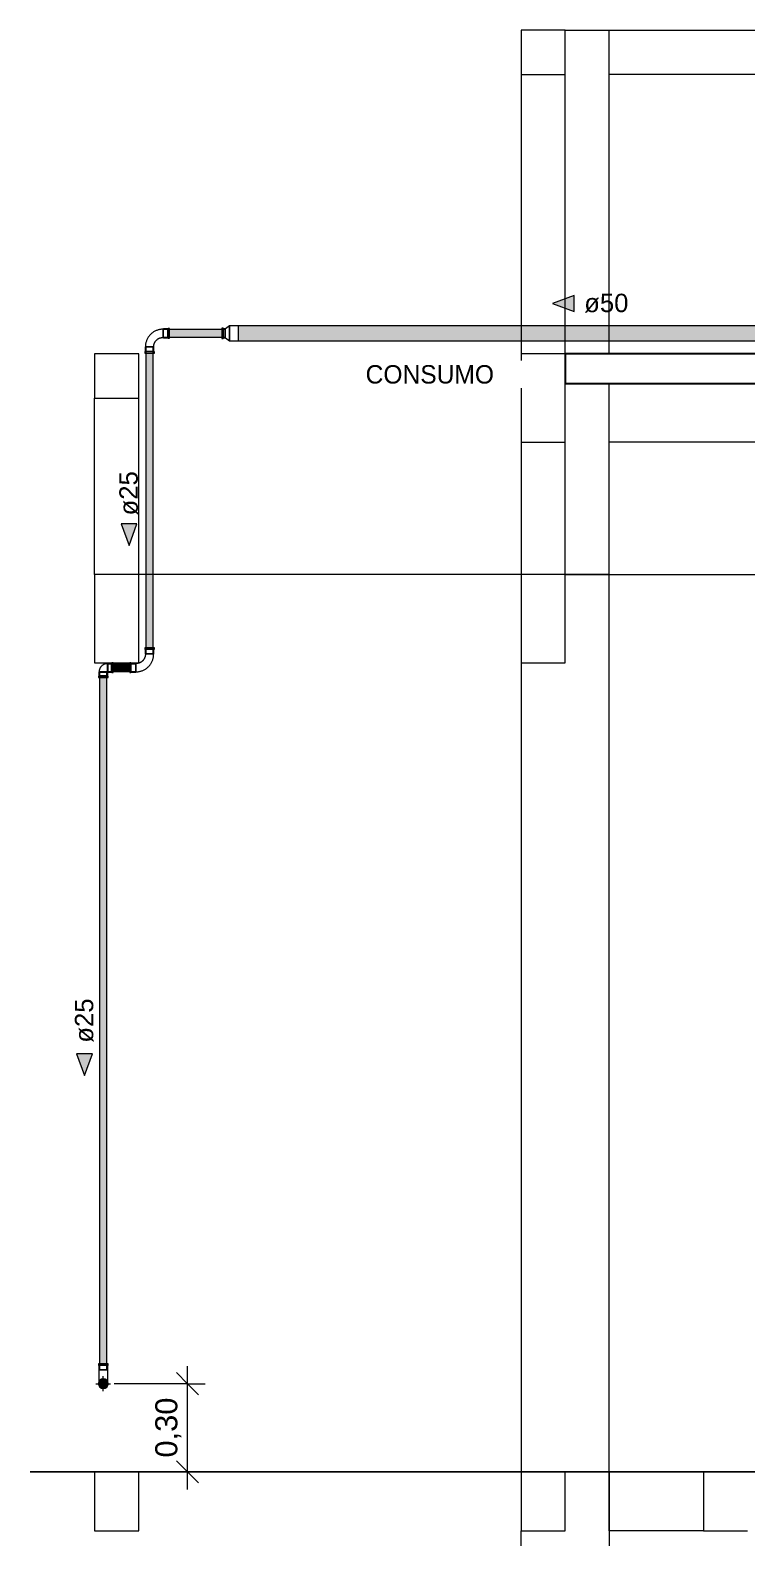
# Model space of a CAD drawing. Header units: metres. Extents: x 34 to 87, y -2.3 to 19.3.
# Drawn here: x 45.39 to 47.82, y -0.25 to 4.9 of the extents above; entities that cross this region are included whole.
import ezdxf

# ---------------------------------------------------------------- set-up
doc = ezdxf.new("R2010")
doc.units = ezdxf.units.M
doc.linetypes.add('IMPORT-DASHED2 _4_', pattern=[0.375, 0.25, -0.125])
doc.linetypes.add('IMPORT-HIDDEN2 _2_', pattern=[0.1875, 0.125, -0.0625])
for name, color, linetype, lineweight in [('A-ANNO-DIMS', 7, 'Continuous', 5), ('A-ANNO-DIMS-25', 7, 'Continuous', 5), ('A-COLS', 7, 'Continuous', 5), ('A-DETL', 7, 'Continuous', 5), ('AL_VEGETAÇÃO', 7, 'Continuous', 5), ('ARQ-COTA-50', 7, 'Continuous', 5), ('ARQ-ELEV6', 7, 'Continuous', 5), ('ARQ-PAR', 7, 'Continuous', 5), ('ARQ-PIS', 7, 'Continuous', 5), ('ARQ-POR', 7, 'Continuous', 5), ('ARQ-PROJ', 7, 'IMPORT-DASHED2 _4_', 5), ('G-ANNO-TEXT', 7, 'Continuous', 5), ('P-PIPE', 7, 'Continuous', 5), ('P-PIPE-CNTR', 7, 'Continuous', 5), ('P-PIPE-IDEN', 7, 'Continuous', 5), ('S-BEAM', 7, 'Continuous', 5)]:
    doc.layers.add(name, color=color, linetype=linetype, lineweight=lineweight)
doc.layers.add('A-FLOR', color=7, linetype='Continuous', lineweight=9, true_color=0x007f00)
doc.layers.add('ARQ_1100_BASE_TÉRREO_GARAGEM_dwg', color=7, linetype='Continuous', lineweight=5, true_color=0x767676)
doc.styles.add('Arial', font='arial.ttf', dxfattribs={"height": 0.0625})
doc.styles.add('Arial_1', font='arial.ttf', dxfattribs={"height": 0.075})
doc.styles.add('Century Gothic_1', font='GOTHIC.TTF', dxfattribs={"height": 0.0625})
doc.dimstyles.new('Diagonal_-_2_mm_Arial_-_PRETO', dxfattribs={"dimscale": 0.3048, "dimtxt": 0.076519, "dimasz": 0.246063, "dimexe": 0.19685, "dimexo": 0.123031, "dimgap": 0.04101, "dimtad": 1, "dimrnd": 0.01, "dimzin": 0, "dimdsep": 46, "dimtxsty": 'Arial_1', "dimblk1": 'OBLIQUE', "dimblk2": 'OBLIQUE', "dimsah": 1, "dimcen": 0.09, "dimdle": 0.19685, "dimazin": 0, "dimtfac": 1, "dimtdec": 4, "dimtix": 1, "dimtmove": 0, "dimatfit": 3, "dimfxl": 1, "dimtvp": 1, "dimtolj": 1, "dimtzin": 0, "dimarcsym": 2})

# ---------------------------------------------------------------- blocks, each defined once
blk = doc.blocks.new('IFC_ifc-2-AA')
at = {"layer": 'A-COLS', "color": 253, "lineweight": 18, "true_color": 0xaaaaaa}
for p, q in [((-3.32, 4.9), (-3.17, 4.9)), ((-3.17, 3.8), (-3.17, 4.9)), ((-3.47, 4.75), (-3.47, 3.8)), ((-3.17, 3.05), (-3.17, 3.7)), ((-3.47, 3.5), (-3.47, 3.05)), ((-3.32, 3.05), (-3.17, 3.05)), ((-3.17, 3.05), (-3.32, 3.05)), ((-3.17, 0), (-3.17, 3.05)), ((-3.47, 2.75), (-3.47, 0)), ((-3.32, 0), (-3.17, 0)), ((-3.17, 0), (-3.32, 0)), ((-3.17, 0), (-3.17, -0.2507)), ((-3.47, -0.2507), (-3.47, -0.2))]:
    blk.add_line(p, q, dxfattribs=at)
at = {"layer": 'A-FLOR', "color": 9, "lineweight": 25, "true_color": 0xaad4aa}
for p, q in [((-0.15, 3.8), (-3.32, 3.8)), ((-3.32, 3.8), (-3.32, 3.7)), ((-3.32, 3.7), (-0.15, 3.7))]:
    blk.add_line(p, q, dxfattribs=at)
at = {"layer": 'S-BEAM', "color": 253, "lineweight": 18, "true_color": 0xaaaaaa}
for p, q in [((-3.32, 4.9), (-3.47, 4.9)), ((-3.47, 4.9), (-3.47, 4.75)), ((-3.32, 4.75), (-3.32, 4.9)), ((-3.17, 4.75), (-3.17, 4.9)), ((-3.17, 4.9), (-0.3, 4.9)), ((-3.47, 4.75), (-3.32, 4.75)), ((-0.3, 4.75), (-3.17, 4.75)), ((-4.77, 3.8), (-4.92, 3.8)), ((-4.92, 3.8), (-4.92, 3.65)), ((-4.77, 3.65), (-4.77, 3.8)), ((-3.32, 3.8), (-3.47, 3.8)), ((-3.47, 3.8), (-3.47, 3.5)), ((-3.32, 3.5), (-3.32, 3.8)), ((-3.17, 3.5), (-3.17, 3.7)), ((-4.92, 3.65), (-4.77, 3.65)), ((-3.47, 3.5), (-3.32, 3.5)), ((-0.3, 3.5), (-3.17, 3.5)), ((-4.77, 3.05), (-4.92, 3.05)), ((-4.92, 3.05), (-4.92, 2.75)), ((-4.77, 2.75), (-4.77, 3.05)), ((-3.32, 3.05), (-3.47, 3.05)), ((-3.47, 3.05), (-3.47, 2.75)), ((-3.32, 2.75), (-3.32, 3.05)), ((-4.92, 2.75), (-4.77, 2.75)), ((-3.47, 2.75), (-3.32, 2.75)), ((-4.77, 0), (-4.92, 0)), ((-4.92, 0), (-4.92, -0.2)), ((-4.77, -0.2), (-4.77, 0)), ((-3.32, 0), (-3.47, 0)), ((-3.47, 0), (-3.47, -0.2)), ((-3.32, -0.2), (-3.32, 0)), ((-3.17, -0.2), (-3.17, 0)), ((-3.17, 0), (-2.85, 0)), ((-2.7, 0), (-2.85, 0)), ((-2.85, 0), (-2.85, -0.2)), ((-4.92, -0.2), (-4.77, -0.2)), ((-3.47, -0.2), (-3.32, -0.2)), ((-2.85, -0.2), (-3.17, -0.2)), ((-2.85, -0.2), (-2.7, -0.2))]:
    blk.add_line(p, q, dxfattribs=at)
blk = doc.blocks.new('ARQ_1100_BASE_TÉRREO_GARAGEM_dwg_arv7p-3723933-AA')
at = {"layer": 'AL_VEGETAÇÃO'}
for p in [(-5.1192, 0), (-5.0388, 0), (-4.7898, 0)]:
    blk.add_line(p, (-5.1387, 0), dxfattribs=at)
at = {"layer": 'AL_VEGETAÇÃO', "flags": 128}
for points in [[(-5.1387, 0), (-4.9926, 0), (-5.1001, 0), (-5.075, 0), (-4.8354, 0), (-4.7778, 0), (-4.8191, 0), (-4.761, 0), (-4.6126, 0), (-4.505, 0), (-4.4845, 0), (-4.6455, 0), (-4.7901, 0), (-5.1387, 0)], [(-5.1387, 0), (-5.1083, 0), (-4.9429, 0)], [(-5.1387, 0), (-4.9874, 0), (-5.0164, 0), (-4.8136, 0), (-4.7474, 0), (-4.8288, 0), (-5.0996, 0), (-5.0445, 0), (-4.7845, 0), (-4.8834, 0), (-5.1213, 0), (-5.1387, 0)], [(-5.1387, 0), (-5.101, 0), (-4.9069, 0), (-4.936, 0), (-4.7332, 0), (-4.6669, 0), (-4.7484, 0), (-5.0191, 0), (-4.9641, 0), (-4.7041, 0), (-4.803, 0), (-5.0408, 0), (-5.1387, 0)], [(-4.8697, 0), (-5.0452, 0), (-5.1387, 0)], [(-3.7359, 0), (-4.3908, 0), (-4.582, 0), (-4.1511, 0), (-4.2792, 0)], [(-3.8718, 0), (-3.9462, 0), (-4.1402, 0), (-4.1112, 0), (-4.314, 0), (-4.3802, 0), (-4.2988, 0), (-4.028, 0), (-4.0831, 0), (-4.3431, 0), (-4.2442, 0), (-4.0063, 0), (-3.8056, 0), (-3.7043, 0), (-3.6934, 0), (-3.3892, 0), (-3.2304, 0), (-3.4725, 0), (-3.4503, 0), (-3.1771, 0)], [(-3.9633, 0), (-4.2111, 0), (-4.3765, 0)], [(-3.9719, 0), (-3.9756, 0), (-4.3428, 0)], [(-3.7928, 0), (-4.0406, 0), (-4.206, 0)], [(-4.0084, 0), (-3.79, 0), (-3.4992, 0)], [(-3.6288, 0), (-3.9633, 0), (-3.8726, 0)], [(-3.1771, 0), (-3.0273, 0), (-2.8202, 0), (-3.0624, 0), (-3.2167, 0), (-3.344, 0), (-3.0753, 0), (-3.0179, 0), (-3.1697, 0), (-3.4277, 0), (-3.5667, 0), (-3.8718, 0)], [(-3.4583, 0), (-3.7928, 0), (-3.7021, 0)], [(-3.79, 0), (-3.6089, 0), (-3.3356, 0)], [(-3.1796, 0), (-3.4274, 0), (-3.5928, 0)], [(-3.0239, 0), (-3.0983, 0), (-3.2923, 0), (-3.2633, 0), (-3.4661, 0), (-3.5323, 0), (-3.4509, 0), (-3.1801, 0), (-3.2352, 0), (-3.4952, 0), (-3.3963, 0), (-3.1584, 0), (-2.9577, 0), (-2.8564, 0), (-2.8455, 0), (-2.5413, 0), (-2.3825, 0), (-2.6246, 0), (-2.6024, 0), (-2.3292, 0)], [(-3.3163, 0), (-3.3831, 0), (-3.2752, 0)], [(-3.2003, 0), (-3.3163, 0), (-2.9349, 0)], [(-2.8451, 0), (-3.1796, 0), (-3.0889, 0)], [(-3.1605, 0), (-2.942, 0), (-2.6513, 0)], [(-2.3292, 0), (-2.1794, 0), (-1.9723, 0), (-2.2144, 0), (-2.3688, 0), (-2.4961, 0), (-2.2274, 0), (-2.1699, 0), (-2.3218, 0), (-2.5798, 0), (-2.7188, 0), (-3.0239, 0)], [(-2.0151, 0), (-2.3151, 0), (-2.3757, 0), (-2.2675, 0), (-2.1603, 0), (-2.0354, 0), (-2.0679, 0), (-2.3676, 0), (-2.4806, 0), (-2.6661, 0), (-2.5457, 0), (-2.5959, 0), (-2.7683, 0), (-2.8653, 0), (-2.8597, 0), (-2.7771, 0), (-2.6774, 0), (-2.7885, 0), (-2.9207, 0), (-3.0079, 0), (-2.9336, 0), (-2.7821, 0), (-2.6145, 0), (-2.5168, 0), (-2.661, 0), (-2.4506, 0), (-2.2459, 0), (-2.3136, 0), (-2.2702, 0), (-2.1393, 0), (-1.9015, 0)], [(-2.942, 0), (-2.761, 0), (-2.4877, 0)], [(-2.5169, 0), (-2.5836, 0), (-2.4758, 0)], [(-2.4008, 0), (-2.5169, 0), (-2.1355, 0)]]:
    blk.add_lwpolyline(points, dxfattribs=at)
for points in [[(-4.5954, 0), (-4.6476, 0), (-4.7572, 0), (-4.7898, 0), (-4.8511, 0), (-4.8984, 0), (-4.87, 0), (-4.7944, 0), (-4.6588, 0), (-4.588, 0), (-4.582, 0)], [(-4.1416, 0), (-3.9676, 0), (-3.8846, 0), (-4.0459, 0), (-3.9303, 0), (-3.7897, 0), (-3.7196, 0), (-3.8228, 0), (-3.67, 0), (-3.5543, 0), (-3.4428, 0), (-3.4759, 0), (-3.7444, 0), (-3.8021, 0), (-3.6822, 0), (-3.7486, 0), (-4.021, 0), (-4.079, 0), (-4.1617, 0), (-4.3268, 0), (-4.2194, 0), (-4.2444, 0), (-4.484, 0), (-4.5416, 0), (-4.5003, 0), (-4.5584, 0), (-4.7068, 0), (-4.8144, 0), (-4.8349, 0), (-4.6739, 0), (-4.5293, 0)], [(-3.9711, 0), (-3.7971, 0), (-3.7141, 0), (-3.8754, 0), (-3.7598, 0), (-3.6192, 0), (-3.5491, 0), (-3.6523, 0), (-3.4996, 0), (-3.3838, 0), (-3.2723, 0), (-3.3054, 0), (-3.5739, 0), (-3.6317, 0), (-3.5117, 0), (-3.5781, 0), (-3.8505, 0), (-3.9085, 0), (-3.9912, 0), (-4.1563, 0), (-4.0489, 0), (-4.0739, 0), (-4.3135, 0), (-4.3711, 0), (-4.3298, 0), (-4.3879, 0), (-4.5363, 0), (-4.6439, 0), (-4.6645, 0), (-4.5034, 0), (-4.3588, 0)], [(-3.3579, 0), (-3.1839, 0), (-3.1009, 0), (-3.2622, 0), (-3.1466, 0), (-3.006, 0), (-2.9359, 0), (-3.0391, 0), (-2.8863, 0), (-2.7706, 0), (-2.6591, 0), (-2.6922, 0), (-2.9607, 0), (-3.0184, 0), (-2.8985, 0), (-2.9649, 0), (-3.2373, 0), (-3.2953, 0), (-3.378, 0), (-3.5431, 0), (-3.4356, 0), (-3.4607, 0), (-3.7003, 0), (-3.7579, 0), (-3.7166, 0), (-3.7747, 0), (-3.9231, 0), (-4.0307, 0), (-4.0512, 0), (-3.8902, 0), (-3.7456, 0)], [(-3.5765, 0), (-3.4768, 0), (-3.5879, 0), (-3.7201, 0), (-3.8073, 0), (-3.733, 0), (-3.5815, 0), (-3.4139, 0), (-3.3162, 0), (-3.4604, 0), (-3.25, 0), (-3.0453, 0), (-3.1131, 0), (-3.0696, 0), (-2.9388, 0), (-2.7009, 0), (-2.8145, 0), (-3.1146, 0), (-3.1751, 0), (-3.0669, 0), (-2.9597, 0), (-2.8348, 0), (-2.8673, 0), (-3.1671, 0), (-3.28, 0), (-3.4655, 0), (-3.3451, 0), (-3.3953, 0), (-3.5677, 0), (-3.6647, 0), (-3.6591, 0)]]:
    blk.add_lwpolyline(points, close=True, dxfattribs=at)
blk = doc.blocks.new('ARQ_1100_BASE_TÉRREO_GARAGEM_dwg_arv7p-V8-AA')
at = {"layer": 'AL_VEGETAÇÃO', "flags": 128}
for points in [[(-4.898, 0), (-4.9636, 0), (-4.8905, 0), (-4.8034, 0), (-4.746, 0), (-4.7949, 0), (-4.8947, 0), (-5.0051, 0), (-5.0694, 0), (-4.9744, 0), (-5.113, 0), (-5.1387, 0)], [(-5.1387, 0), (-5.0932, 0), (-4.9711, 0), (-5.0503, 0), (-5.0173, 0), (-4.9037, 0), (-4.8399, 0), (-4.8436, 0), (-4.898, 0)], [(-5.1387, 0), (-5.0693, 0), (-5.1387, 0)], [(-5.0693, 0), (-5.0254, 0), (-5.0964, 0)], [(-4.8263, 0), (-4.9249, 0), (-5.0613, 0), (-4.9019, 0), (-4.8002, 0), (-4.7164, 0), (-4.8934, 0), (-4.9312, 0), (-4.8312, 0), (-4.6613, 0), (-4.5697, 0), (-4.3688, 0)], [(-4.3688, 0), (-4.3198, 0), (-4.192, 0), (-4.2112, 0), (-4.0776, 0), (-4.034, 0), (-4.0876, 0), (-4.2659, 0), (-4.2297, 0), (-4.0584, 0), (-4.1236, 0), (-4.2802, 0), (-4.4124, 0), (-4.4791, 0), (-4.4863, 0), (-4.6866, 0), (-4.7912, 0), (-4.6318, 0), (-4.6464, 0), (-4.8263, 0)], [(-4.8016, 0), (-4.5814, 0), (-4.6411, 0)], [(-4.4227, 0), (-4.5419, 0), (-4.7219, 0)], [(-4.4745, 0), (-4.3981, 0), (-4.6493, 0)], [(-4.2789, 0), (-4.4227, 0), (-4.6142, 0)], [(-4.603, 0), (-4.3827, 0), (-4.4424, 0)], [(-4.5814, 0), (-4.4182, 0), (-4.3092, 0)], [(-4.3981, 0), (-4.3541, 0), (-4.4252, 0)], [(-4.3827, 0), (-4.2195, 0), (-4.1106, 0)], [(-3.6874, 0), (-3.9733, 0), (-4.3727, 0)], [(-4.0962, 0), (-4.1949, 0), (-4.3313, 0), (-4.1718, 0), (-4.0702, 0), (-3.9863, 0), (-4.1633, 0), (-4.2011, 0), (-4.1011, 0), (-3.9312, 0), (-3.8397, 0), (-3.6387, 0)], [(-4.0433, 0), (-4.1419, 0), (-4.2783, 0), (-4.1188, 0), (-4.0172, 0), (-3.9333, 0), (-4.1103, 0), (-4.1481, 0), (-4.0481, 0), (-3.8782, 0), (-3.7867, 0)], [(-3.6387, 0), (-3.5897, 0), (-3.462, 0), (-3.4811, 0), (-3.3475, 0), (-3.3039, 0), (-3.3575, 0), (-3.5359, 0), (-3.4996, 0), (-3.3284, 0), (-3.3935, 0), (-3.5502, 0), (-3.6823, 0), (-3.749, 0), (-3.7562, 0), (-3.9566, 0), (-4.0611, 0), (-3.9017, 0), (-3.9163, 0), (-4.0962, 0)], [(-3.5857, 0), (-3.5368, 0), (-3.409, 0), (-3.4281, 0), (-3.2946, 0), (-3.2509, 0), (-3.3046, 0), (-3.4829, 0), (-3.4466, 0), (-3.2754, 0), (-3.3405, 0), (-3.4972, 0), (-3.6294, 0), (-3.696, 0), (-3.7032, 0), (-3.9036, 0), (-4.0081, 0), (-3.8487, 0), (-3.8633, 0), (-4.0433, 0)], [(-3.3845, 0), (-3.5001, 0), (-3.9207, 0), (-4.0363, 0), (-3.7419, 0)], [(-3.6926, 0), (-3.8119, 0), (-3.9919, 0)], [(-3.6397, 0), (-3.7589, 0), (-3.9389, 0)], [(-3.9251, 0), (-3.7048, 0), (-3.7645, 0)], [(-3.5488, 0), (-3.6926, 0), (-3.8841, 0)], [(-3.4958, 0), (-3.6397, 0), (-3.8311, 0)], [(-3.3319, 0), (-3.7102, 0), (-3.6999, 0)], [(-3.7048, 0), (-3.5416, 0), (-3.4327, 0)], [(-2.6378, 0), (-3.0691, 0), (-3.195, 0), (-2.9112, 0), (-2.9956, 0)], [(-2.7273, 0), (-2.7763, 0), (-2.9041, 0), (-2.8849, 0), (-3.0185, 0), (-3.0621, 0), (-3.0085, 0), (-2.8302, 0), (-2.8664, 0), (-3.0377, 0), (-2.9725, 0), (-2.8159, 0), (-2.6837, 0), (-2.617, 0), (-2.6098, 0), (-2.4095, 0), (-2.3049, 0), (-2.4643, 0), (-2.4497, 0), (-2.2698, 0)], [(-2.7876, 0), (-2.9507, 0), (-3.0597, 0)], [(-2.7932, 0), (-2.7956, 0), (-3.0374, 0)], [(-2.6753, 0), (-2.8384, 0), (-2.9474, 0)], [(-2.8172, 0), (-2.6734, 0), (-2.4819, 0)], [(-2.5673, 0), (-2.7876, 0), (-2.7278, 0)], [(-2.2698, 0), (-2.1712, 0), (-2.0348, 0), (-2.1942, 0), (-2.2959, 0), (-2.3797, 0), (-2.2027, 0), (-2.1649, 0), (-2.2649, 0), (-2.4348, 0), (-2.5264, 0), (-2.7273, 0)], [(-2.455, 0), (-2.6753, 0), (-2.6156, 0)], [(-2.6734, 0), (-2.5542, 0), (-2.3742, 0)], [(-2.2714, 0), (-2.4346, 0), (-2.5436, 0)], [(-2.1689, 0), (-2.2179, 0), (-2.3457, 0), (-2.3265, 0), (-2.4601, 0), (-2.5037, 0), (-2.4501, 0), (-2.2718, 0), (-2.308, 0), (-2.4793, 0), (-2.4141, 0), (-2.2575, 0), (-2.1253, 0), (-2.0586, 0), (-2.0514, 0), (-1.8511, 0), (-1.7465, 0), (-1.9059, 0), (-1.8913, 0), (-1.7114, 0)], [(-2.3615, 0), (-2.4054, 0), (-2.3344, 0)], [(-2.285, 0), (-2.3615, 0), (-2.1103, 0)], [(-2.0512, 0), (-2.2714, 0), (-2.2117, 0)], [(-2.2588, 0), (-2.115, 0), (-1.9235, 0)], [(-1.7114, 0), (-1.6128, 0), (-1.4764, 0), (-1.6358, 0), (-1.7375, 0), (-1.8213, 0), (-1.6443, 0), (-1.6065, 0), (-1.7065, 0), (-1.8764, 0), (-1.968, 0), (-2.1689, 0)], [(-1.5046, 0), (-1.7022, 0), (-1.742, 0), (-1.6708, 0), (-1.6002, 0), (-1.5179, 0), (-1.5393, 0), (-1.7367, 0), (-1.8111, 0), (-1.9332, 0), (-1.854, 0), (-1.887, 0), (-2.0006, 0), (-2.0645, 0), (-2.0607, 0), (-2.0064, 0), (-1.9407, 0), (-2.0139, 0), (-2.1009, 0), (-2.1584, 0), (-2.1094, 0), (-2.0096, 0), (-1.8993, 0), (-1.8349, 0), (-1.9299, 0), (-1.7914, 0), (-1.6565, 0), (-1.7012, 0), (-1.6725, 0), (-1.5864, 0), (-1.4297, 0)], [(-2.115, 0), (-1.9958, 0), (-1.8158, 0)], [(-1.835, 0), (-1.879, 0), (-1.8079, 0)], [(-1.7586, 0), (-1.835, 0), (-1.5838, 0)]]:
    blk.add_lwpolyline(points, dxfattribs=at)
for points in [[(-4.4639, 0), (-4.5786, 0), (-4.6332, 0), (-4.527, 0), (-4.6031, 0), (-4.6957, 0), (-4.7418, 0), (-4.6739, 0), (-4.7745, 0), (-4.8507, 0), (-4.9242, 0), (-4.9024, 0), (-4.7255, 0), (-4.6875, 0), (-4.7665, 0), (-4.7227, 0), (-4.5434, 0), (-4.5052, 0), (-4.4507, 0), (-4.342, 0), (-4.4127, 0), (-4.3962, 0), (-4.2385, 0), (-4.2005, 0), (-4.2277, 0), (-4.1895, 0), (-4.0917, 0), (-4.0209, 0), (-4.0073, 0), (-4.1134, 0), (-4.2086, 0)], [(-4.2267, 0), (-4.2924, 0), (-4.2192, 0), (-4.1322, 0), (-4.0747, 0), (-4.1237, 0), (-4.2235, 0), (-4.3338, 0), (-4.3982, 0), (-4.3032, 0), (-4.4417, 0), (-4.5766, 0), (-4.5319, 0), (-4.5606, 0), (-4.6467, 0), (-4.8034, 0), (-4.7285, 0), (-4.531, 0), (-4.4911, 0), (-4.5623, 0), (-4.6329, 0), (-4.7152, 0), (-4.6938, 0), (-4.4964, 0), (-4.422, 0), (-4.2999, 0), (-4.3791, 0), (-4.3461, 0), (-4.2325, 0), (-4.1686, 0), (-4.1724, 0)], [(-4.2653, 0), (-4.3799, 0), (-4.4345, 0), (-4.3283, 0), (-4.4044, 0), (-4.497, 0), (-4.5432, 0), (-4.4752, 0), (-4.5758, 0), (-4.6521, 0), (-4.7255, 0), (-4.7037, 0), (-4.5269, 0), (-4.4888, 0), (-4.5678, 0), (-4.5241, 0), (-4.3447, 0), (-4.3065, 0), (-4.2521, 0), (-4.1433, 0), (-4.2141, 0), (-4.1976, 0), (-4.0398, 0), (-4.0018, 0), (-4.0291, 0), (-3.9908, 0), (-3.8931, 0), (-3.8222, 0), (-3.8087, 0), (-3.9147, 0), (-4.0099, 0)], [(-3.5874, 0), (-3.702, 0), (-3.7566, 0), (-3.6504, 0), (-3.7265, 0), (-3.8191, 0), (-3.8653, 0), (-3.7973, 0), (-3.8979, 0), (-3.9742, 0), (-4.0476, 0), (-4.0258, 0), (-3.849, 0), (-3.8109, 0), (-3.8899, 0), (-3.8462, 0), (-3.6668, 0), (-3.6286, 0), (-3.5742, 0), (-3.4654, 0), (-3.5362, 0), (-3.5197, 0), (-3.3619, 0), (-3.3239, 0), (-3.3512, 0), (-3.3129, 0), (-3.2152, 0), (-3.1443, 0), (-3.1308, 0), (-3.2368, 0), (-3.332, 0)], [(-3.2038, 0), (-3.2382, 0), (-3.3104, 0), (-3.3319, 0), (-3.3722, 0), (-3.4034, 0), (-3.3846, 0), (-3.3349, 0), (-3.2456, 0), (-3.199, 0), (-3.195, 0)], [(-2.905, 0), (-2.7904, 0), (-2.7357, 0), (-2.8419, 0), (-2.7658, 0), (-2.6732, 0), (-2.6271, 0), (-2.695, 0), (-2.5944, 0), (-2.5182, 0), (-2.4448, 0), (-2.4666, 0), (-2.6434, 0), (-2.6814, 0), (-2.6024, 0), (-2.6462, 0), (-2.8256, 0), (-2.8638, 0), (-2.9182, 0), (-3.0269, 0), (-2.9562, 0), (-2.9727, 0), (-3.1305, 0), (-3.1684, 0), (-3.1412, 0), (-3.1794, 0), (-3.2772, 0), (-3.348, 0), (-3.3616, 0), (-3.2555, 0), (-3.1603, 0)], [(-2.7927, 0), (-2.6781, 0), (-2.6235, 0), (-2.7297, 0), (-2.6535, 0), (-2.5609, 0), (-2.5148, 0), (-2.5827, 0), (-2.4822, 0), (-2.4059, 0), (-2.3325, 0), (-2.3543, 0), (-2.5311, 0), (-2.5692, 0), (-2.4902, 0), (-2.5339, 0), (-2.7133, 0), (-2.7515, 0), (-2.8059, 0), (-2.9146, 0), (-2.8439, 0), (-2.8604, 0), (-3.0182, 0), (-3.0561, 0), (-3.0289, 0), (-3.0672, 0), (-3.1649, 0), (-3.2358, 0), (-3.2493, 0), (-3.1433, 0), (-3.048, 0)], [(-2.3889, 0), (-2.2742, 0), (-2.2196, 0), (-2.3258, 0), (-2.2497, 0), (-2.1571, 0), (-2.111, 0), (-2.1789, 0), (-2.0783, 0), (-2.0021, 0), (-1.9286, 0), (-1.9504, 0), (-2.1273, 0), (-2.1653, 0), (-2.0863, 0), (-2.1301, 0), (-2.3094, 0), (-2.3476, 0), (-2.4021, 0), (-2.5108, 0), (-2.4401, 0), (-2.4566, 0), (-2.6143, 0), (-2.6523, 0), (-2.6251, 0), (-2.6633, 0), (-2.7611, 0), (-2.8319, 0), (-2.8455, 0), (-2.7394, 0), (-2.6442, 0)], [(-2.5328, 0), (-2.4672, 0), (-2.5403, 0), (-2.6274, 0), (-2.6848, 0), (-2.6359, 0), (-2.5361, 0), (-2.4257, 0), (-2.3614, 0), (-2.4564, 0), (-2.3178, 0), (-2.183, 0), (-2.2276, 0), (-2.199, 0), (-2.1128, 0), (-1.9562, 0), (-2.031, 0), (-2.2286, 0), (-2.2685, 0), (-2.1973, 0), (-2.1266, 0), (-2.0444, 0), (-2.0658, 0), (-2.2632, 0), (-2.3376, 0), (-2.4597, 0), (-2.3805, 0), (-2.4135, 0), (-2.5271, 0), (-2.5909, 0), (-2.5872, 0)]]:
    blk.add_lwpolyline(points, close=True, dxfattribs=at)
blk = doc.blocks.new('ARQ_1100_BASE_TÉRREO_GARAGEM_dwg-3696053-AA')
at = {"layer": 'ARQ-COTA-50'}
blk.add_line((-5.1387, 0), (0, 0), dxfattribs=at)
at = {"layer": 'ARQ-ELEV6'}
for p, q in [((-2.85, 0), (-2.7, 0)), ((-2.7, 0), (-2.85, 0))]:
    blk.add_line(p, q, dxfattribs=at)
at = {"layer": 'ARQ-PAR'}
for p, q in [((-4.77, 0), (-4.92, 0)), ((-4.92, 0), (-4.67, 0)), ((-4.67, 0), (-4.92, 0)), ((-3.47, 0), (-1.6211, 0)), ((-2.85, 0), (-3.47, 0)), ((-3.47, 0), (-3.32, 0)), ((-0.2, 0), (-3.47, 0)), ((-3.32, 0), (-0.2, 0)), ((-0.2, 0), (-3.32, 0)), ((-3.22, 0), (-2.57, 0)), ((-2.7, 0), (-2.85, 0))]:
    blk.add_line(p, q, dxfattribs=at)
at = {"layer": 'ARQ-PAR', "flags": 128}
for points in [[(-5.1387, 0), (-2.6126, 0), (-0.2, 0)], [(-5.1387, 0), (-2.5317, 0), (0, 0)], [(-3.47, 0), (-3.32, 0), (-3.47, 0)], [(-2.7, 0), (-2.85, 0), (-2.71, 0)]]:
    blk.add_lwpolyline(points, dxfattribs=at)
at = {"layer": 'ARQ-PIS'}
blk.add_line((-5.1387, 0), (-4.92, 0), dxfattribs=at)
blk.add_line((-5.1387, 0), (-4.92, 0), dxfattribs=at)
at = {"layer": 'ARQ-POR'}
for p, q in [((-3.47, 0), (-3.3558, 0)), ((-3.32, 0), (-3.47, 0)), ((-3.47, 0), (-3.3559, 0)), ((-3.32, 0), (-3.47, 0)), ((-3.3559, 0), (-3.32, 0)), ((-2.5201, 0), (-3.32, 0)), ((-3.32, 0), (-2.5201, 0)), ((-2.85, 0), (-2.7358, 0)), ((-2.7, 0), (-2.85, 0)), ((-2.85, 0), (-2.7359, 0)), ((-2.7, 0), (-2.85, 0)), ((-2.7359, 0), (-2.7, 0))]:
    blk.add_line(p, q, dxfattribs=at)
at = {"layer": 'ARQ-POR', "linetype": 'IMPORT-HIDDEN2 _2_'}
blk.add_line((-2.5201, 0), (-3.32, 0), dxfattribs=at)
at = {"layer": 'ARQ-POR', "flags": 128}
for points in [[(-3.3558, 0), (-3.3201, 0), (-3.32, 0)], [(-2.7358, 0), (-2.7001, 0), (-2.7, 0)]]:
    blk.add_lwpolyline(points, dxfattribs=at)
at = {"layer": 'ARQ-PROJ'}
blk.add_line((-4.67, 0), (-3.47, 0), dxfattribs=at)
for name in ['ARQ_1100_BASE_TÉRREO_GARAGEM_dwg_arv7p-3723933-AA', 'ARQ_1100_BASE_TÉRREO_GARAGEM_dwg_arv7p-V8-AA']:
    blk.add_blockref(name, (0, 0))
blk = doc.blocks.new('AF_Soldavel_Bucha de Reducao Longa - Standard-3698040-AA')
at = {"layer": 'P-PIPE'}
for p, q in [((-4.482955, 3.8871), (-4.486955, 3.8871)), ((-4.486955, 3.8871), (-4.486955, 3.87)), ((-4.486955, 3.87), (-4.486955, 3.8529)), ((-4.482955, 3.87), (-4.482955, 3.8871)), ((-4.480955, 3.8851), (-4.482955, 3.8871)), ((-4.482955, 3.8871), (-4.482955, 3.87)), ((-4.482955, 3.8529), (-4.482955, 3.87)), ((-4.482955, 3.87), (-4.482955, 3.8529)), ((-4.474555, 3.8851), (-4.480955, 3.8851)), ((-4.480955, 3.87), (-4.480955, 3.8851)), ((-4.480955, 3.8549), (-4.480955, 3.87)), ((-4.461655, 3.8952), (-4.474555, 3.8851)), ((-4.474555, 3.87), (-4.474555, 3.8851)), ((-4.474555, 3.8549), (-4.474555, 3.87)), ((-4.431155, 3.8952), (-4.461655, 3.8952)), ((-4.461655, 3.8952), (-4.461655, 3.87)), ((-4.461655, 3.87), (-4.461655, 3.8952)), ((-4.461655, 3.87), (-4.461655, 3.8448)), ((-4.461655, 3.8448), (-4.461655, 3.87)), ((-4.431155, 3.87), (-4.431155, 3.8952)), ((-4.431155, 3.8448), (-4.431155, 3.87)), ((-4.486955, 3.8529), (-4.482955, 3.8529)), ((-4.482955, 3.8529), (-4.480955, 3.8549)), ((-4.480955, 3.8549), (-4.474555, 3.8549)), ((-4.474555, 3.8549), (-4.461655, 3.8448)), ((-4.461655, 3.8448), (-4.431155, 3.8448))]:
    blk.add_line(p, q, dxfattribs=at)
blk = doc.blocks.new('AF_Soldavel_Curva 45_90 - Standard-V17-AA')
at = {"layer": 'P-PIPE'}
for p, q in [((-4.6863, 3.8851), (-4.6874, 3.884)), ((-4.6874, 3.856), (-4.6874, 3.884)), ((-4.6713, 3.8851), (-4.6863, 3.8851)), ((-4.6863, 3.8549), (-4.6863, 3.8851)), ((-4.6699, 3.8865), (-4.6713, 3.8851)), ((-4.6713, 3.8549), (-4.6713, 3.8851)), ((-4.6659, 3.8865), (-4.6699, 3.8865)), ((-4.6699, 3.8535), (-4.6699, 3.8865)), ((-4.6659, 3.8535), (-4.6659, 3.8865)), ((-4.7473, 3.8241), (-4.7483, 3.823)), ((-4.7483, 3.823), (-4.7483, 3.808)), ((-4.7181, 3.823), (-4.7483, 3.823)), ((-4.7192, 3.8241), (-4.7473, 3.8241)), ((-4.7181, 3.823), (-4.7192, 3.8241)), ((-4.7181, 3.808), (-4.7181, 3.823)), ((-4.6874, 3.856), (-4.6863, 3.8549)), ((-4.6863, 3.8549), (-4.6713, 3.8549)), ((-4.6713, 3.8549), (-4.6699, 3.8535)), ((-4.6699, 3.8535), (-4.6659, 3.8535)), ((-4.7483, 3.808), (-4.7497, 3.8066)), ((-4.7497, 3.8066), (-4.7497, 3.8026)), ((-4.7167, 3.8066), (-4.7497, 3.8066)), ((-4.7497, 3.8026), (-4.7167, 3.8026)), ((-4.7181, 3.808), (-4.7483, 3.808)), ((-4.7167, 3.8066), (-4.7181, 3.808)), ((-4.7167, 3.8026), (-4.7167, 3.8066))]:
    blk.add_line(p, q, dxfattribs=at)
at = {"layer": 'P-PIPE', "flags": 128}
for points in [[(-4.6874, 3.884), (-4.6898, 3.884), (-4.6921, 3.8838), (-4.6945, 3.8836), (-4.6969, 3.8833), (-4.6993, 3.8828), (-4.7016, 3.8823), (-4.7039, 3.8817), (-4.7062, 3.881), (-4.7085, 3.8802), (-4.7107, 3.8793), (-4.7129, 3.8783), (-4.715, 3.8773), (-4.7171, 3.8761), (-4.7192, 3.8749), (-4.7212, 3.8736), (-4.7231, 3.8722), (-4.725, 3.8707), (-4.7269, 3.8692), (-4.7286, 3.8675), (-4.7303, 3.8659), (-4.732, 3.8641), (-4.7335, 3.8623), (-4.735, 3.8604), (-4.7364, 3.8585), (-4.7378, 3.8565), (-4.739, 3.8544), (-4.7402, 3.8524), (-4.7413, 3.8502), (-4.7423, 3.848), (-4.7432, 3.8458), (-4.744, 3.8436), (-4.7448, 3.8413), (-4.7454, 3.839), (-4.746, 3.8366), (-4.7464, 3.8343), (-4.7468, 3.8319), (-4.747, 3.8295), (-4.7472, 3.8272), (-4.7473, 3.8248), (-4.7473, 3.8241)], [(-4.7192, 3.8241), (-4.7192, 3.8254), (-4.7191, 3.8267), (-4.719, 3.8279), (-4.7188, 3.8292), (-4.7186, 3.8304), (-4.7183, 3.8317), (-4.718, 3.8329), (-4.7176, 3.8341), (-4.7172, 3.8353), (-4.7167, 3.8365), (-4.7162, 3.8377), (-4.7156, 3.8388), (-4.715, 3.8399), (-4.7143, 3.841), (-4.7136, 3.8421), (-4.7129, 3.8431), (-4.7121, 3.8441), (-4.7113, 3.8451), (-4.7104, 3.8461), (-4.7095, 3.847), (-4.7086, 3.8478), (-4.7076, 3.8487), (-4.7066, 3.8494), (-4.7056, 3.8502), (-4.7046, 3.8509), (-4.7035, 3.8516), (-4.7024, 3.8522), (-4.7012, 3.8528), (-4.7001, 3.8533), (-4.6989, 3.8538), (-4.6977, 3.8542), (-4.6965, 3.8546), (-4.6953, 3.855), (-4.694, 3.8553), (-4.6928, 3.8555), (-4.6915, 3.8557), (-4.6902, 3.8558), (-4.689, 3.8559), (-4.6877, 3.856), (-4.6874, 3.856)]]:
    blk.add_lwpolyline(points, dxfattribs=at)
blk = doc.blocks.new('AF_Soldavel_Curva 45_90 - Standard-V18-AA')
at = {"layer": 'P-PIPE'}
for p, q in [((-4.7497, 2.8009), (-4.7497, 2.7969)), ((-4.7167, 2.8009), (-4.7497, 2.8009)), ((-4.7497, 2.7969), (-4.7483, 2.7955)), ((-4.7167, 2.7969), (-4.7497, 2.7969)), ((-4.7483, 2.7955), (-4.7483, 2.7805)), ((-4.7181, 2.7955), (-4.7483, 2.7955)), ((-4.7181, 2.7955), (-4.7167, 2.7969)), ((-4.7181, 2.7805), (-4.7181, 2.7955)), ((-4.7167, 2.7969), (-4.7167, 2.8009)), ((-4.7966, 2.75), (-4.8006, 2.75)), ((-4.8006, 2.75), (-4.8006, 2.717)), ((-4.7952, 2.7486), (-4.7966, 2.75)), ((-4.7966, 2.717), (-4.7966, 2.75)), ((-4.7802, 2.7486), (-4.7952, 2.7486)), ((-4.7952, 2.7184), (-4.7952, 2.7486)), ((-4.7791, 2.7475), (-4.7802, 2.7486)), ((-4.7802, 2.7184), (-4.7802, 2.7486)), ((-4.7791, 2.7195), (-4.7791, 2.7475)), ((-4.7483, 2.7805), (-4.7473, 2.7794)), ((-4.7181, 2.7805), (-4.7483, 2.7805)), ((-4.7192, 2.7794), (-4.7473, 2.7794)), ((-4.7192, 2.7794), (-4.7181, 2.7805)), ((-4.8006, 2.717), (-4.7966, 2.717)), ((-4.7966, 2.717), (-4.7952, 2.7184)), ((-4.7952, 2.7184), (-4.7802, 2.7184)), ((-4.7802, 2.7184), (-4.7791, 2.7195))]:
    blk.add_line(p, q, dxfattribs=at)
at = {"layer": 'P-PIPE', "flags": 128}
for points in [[(-4.7791, 2.7195), (-4.7767, 2.7195), (-4.7743, 2.7197), (-4.772, 2.7199), (-4.7696, 2.7202), (-4.7672, 2.7207), (-4.7649, 2.7212), (-4.7626, 2.7218), (-4.7603, 2.7225), (-4.758, 2.7233), (-4.7558, 2.7242), (-4.7536, 2.7252), (-4.7515, 2.7262), (-4.7494, 2.7274), (-4.7473, 2.7286), (-4.7453, 2.7299), (-4.7433, 2.7313), (-4.7415, 2.7328), (-4.7396, 2.7343), (-4.7378, 2.736), (-4.7361, 2.7376), (-4.7345, 2.7394), (-4.7329, 2.7412), (-4.7315, 2.7431), (-4.73, 2.745), (-4.7287, 2.747), (-4.7274, 2.7491), (-4.7263, 2.7511), (-4.7252, 2.7533), (-4.7242, 2.7555), (-4.7233, 2.7577), (-4.7225, 2.7599), (-4.7217, 2.7622), (-4.7211, 2.7645), (-4.7205, 2.7669), (-4.7201, 2.7692), (-4.7197, 2.7716), (-4.7195, 2.774), (-4.7193, 2.7763), (-4.7192, 2.7787), (-4.7192, 2.7794)], [(-4.7473, 2.7794), (-4.7473, 2.7781), (-4.7474, 2.7768), (-4.7475, 2.7756), (-4.7477, 2.7743), (-4.7479, 2.7731), (-4.7482, 2.7718), (-4.7485, 2.7706), (-4.7489, 2.7694), (-4.7493, 2.7682), (-4.7498, 2.767), (-4.7503, 2.7658), (-4.7509, 2.7647), (-4.7515, 2.7636), (-4.7521, 2.7625), (-4.7528, 2.7614), (-4.7536, 2.7604), (-4.7544, 2.7594), (-4.7552, 2.7584), (-4.756, 2.7574), (-4.7569, 2.7565), (-4.7579, 2.7557), (-4.7588, 2.7548), (-4.7598, 2.7541), (-4.7609, 2.7533), (-4.7619, 2.7526), (-4.763, 2.7519), (-4.7641, 2.7513), (-4.7653, 2.7507), (-4.7664, 2.7502), (-4.7676, 2.7497), (-4.7688, 2.7493), (-4.77, 2.7489), (-4.7712, 2.7485), (-4.7725, 2.7482), (-4.7737, 2.748), (-4.775, 2.7478), (-4.7762, 2.7477), (-4.7775, 2.7476), (-4.7788, 2.7475), (-4.7791, 2.7475)]]:
    blk.add_lwpolyline(points, dxfattribs=at)
blk = doc.blocks.new('Joelho 45_90 - Agua Fria_Soldavel - MEP - Tigre - Standard-3630534-AA')
at = {"layer": 'P-PIPE'}
for p, q in [((-4.8752, 2.7486), (-4.8763, 2.7475)), ((-4.8763, 2.7475), (-4.8763, 2.7195)), ((-4.8763, 2.7195), (-4.8763, 2.7475)), ((-4.8752, 2.7184), (-4.8752, 2.7486)), ((-4.8625, 2.7486), (-4.8752, 2.7486)), ((-4.8752, 2.7486), (-4.8752, 2.7184)), ((-4.8611, 2.75), (-4.8625, 2.7486)), ((-4.8625, 2.7184), (-4.8625, 2.7486)), ((-4.8571, 2.75), (-4.8611, 2.75)), ((-4.8611, 2.717), (-4.8611, 2.75)), ((-4.8571, 2.717), (-4.8571, 2.75)), ((-4.9057, 2.7054), (-4.9071, 2.704)), ((-4.9071, 2.704), (-4.9071, 2.7)), ((-4.8741, 2.704), (-4.9071, 2.704)), ((-4.9071, 2.7), (-4.8741, 2.7)), ((-4.9046, 2.7192), (-4.9057, 2.7181)), ((-4.9057, 2.7181), (-4.8755, 2.7181)), ((-4.9057, 2.7181), (-4.9057, 2.7054)), ((-4.8755, 2.7181), (-4.9057, 2.7181)), ((-4.8755, 2.7054), (-4.9057, 2.7054)), ((-4.8766, 2.7192), (-4.9046, 2.7192)), ((-4.9046, 2.7192), (-4.8766, 2.7192)), ((-4.8755, 2.7181), (-4.8766, 2.7192)), ((-4.8763, 2.7195), (-4.8752, 2.7184)), ((-4.8755, 2.7054), (-4.8755, 2.7181)), ((-4.8741, 2.704), (-4.8755, 2.7054)), ((-4.8752, 2.7184), (-4.8625, 2.7184)), ((-4.8741, 2.7), (-4.8741, 2.704)), ((-4.8625, 2.7184), (-4.8611, 2.717)), ((-4.8611, 2.717), (-4.8571, 2.717))]:
    blk.add_line(p, q, dxfattribs=at)
at = {"layer": 'P-PIPE', "flags": 128}
for points in [[(-4.8763, 2.7475), (-4.8774, 2.7475), (-4.8786, 2.7474), (-4.8797, 2.7473), (-4.8808, 2.7472), (-4.8819, 2.747), (-4.883, 2.7467), (-4.8841, 2.7464), (-4.8852, 2.7461), (-4.8863, 2.7457), (-4.8873, 2.7453), (-4.8884, 2.7448), (-4.8894, 2.7443), (-4.8904, 2.7438), (-4.8914, 2.7432), (-4.8923, 2.7426), (-4.8932, 2.7419), (-4.8941, 2.7412), (-4.895, 2.7405), (-4.8958, 2.7397), (-4.8966, 2.7389), (-4.8974, 2.7381), (-4.8981, 2.7373), (-4.8988, 2.7364), (-4.8995, 2.7355), (-4.9001, 2.7345), (-4.9007, 2.7335), (-4.9013, 2.7326), (-4.9018, 2.7315), (-4.9023, 2.7305), (-4.9027, 2.7295), (-4.9031, 2.7284), (-4.9035, 2.7273), (-4.9038, 2.7262), (-4.904, 2.7251), (-4.9042, 2.724), (-4.9044, 2.7229), (-4.9045, 2.7218), (-4.9046, 2.7206), (-4.9046, 2.7195), (-4.9046, 2.7192)], [(-4.8766, 2.7192), (-4.8766, 2.7192), (-4.8766, 2.7192), (-4.8766, 2.7192), (-4.8766, 2.7192), (-4.8766, 2.7193), (-4.8766, 2.7193), (-4.8765, 2.7193), (-4.8765, 2.7193), (-4.8765, 2.7193), (-4.8765, 2.7193), (-4.8765, 2.7193), (-4.8765, 2.7193), (-4.8765, 2.7193), (-4.8765, 2.7193), (-4.8765, 2.7193), (-4.8765, 2.7194), (-4.8765, 2.7194), (-4.8765, 2.7194), (-4.8765, 2.7194), (-4.8765, 2.7194), (-4.8765, 2.7194), (-4.8765, 2.7194), (-4.8765, 2.7194), (-4.8764, 2.7194), (-4.8764, 2.7194), (-4.8764, 2.7194), (-4.8764, 2.7194), (-4.8764, 2.7194), (-4.8764, 2.7194), (-4.8764, 2.7194), (-4.8764, 2.7194), (-4.8764, 2.7194), (-4.8764, 2.7195), (-4.8764, 2.7195), (-4.8763, 2.7195), (-4.8763, 2.7195), (-4.8763, 2.7195), (-4.8763, 2.7195), (-4.8763, 2.7195), (-4.8763, 2.7195)]]:
    blk.add_lwpolyline(points, dxfattribs=at)
blk = doc.blocks.new('AF_Soldavel_Curva 45_90 - Standard-V19-AA')
at = {"layer": 'P-PIPE'}
for p, q in [((-4.9071, 0.3674), (-4.9071, 0.3634)), ((-4.8906, 0.3674), (-4.9071, 0.3674)), ((-4.9071, 0.3634), (-4.9057, 0.362)), ((-4.8906, 0.3634), (-4.9071, 0.3634)), ((-4.9057, 0.362), (-4.9057, 0.347)), ((-4.8906, 0.362), (-4.9057, 0.362)), ((-4.8741, 0.3674), (-4.8906, 0.3674)), ((-4.8741, 0.3634), (-4.8906, 0.3634)), ((-4.8755, 0.362), (-4.8906, 0.362)), ((-4.8755, 0.362), (-4.8741, 0.3634)), ((-4.8755, 0.347), (-4.8755, 0.362)), ((-4.8741, 0.3634), (-4.8741, 0.3674)), ((-4.9057, 0.347), (-4.9046, 0.3459)), ((-4.8906, 0.347), (-4.9057, 0.347)), ((-4.8906, 0.3459), (-4.9046, 0.3459)), ((-4.8755, 0.347), (-4.8906, 0.347)), ((-4.8766, 0.3459), (-4.8906, 0.3459)), ((-4.8766, 0.3459), (-4.8755, 0.347))]:
    blk.add_line(p, q, dxfattribs=at)
at = {"layer": 'P-PIPE', "flags": 128}
for points in [[(-4.9046, 0.3086), (-4.9046, 0.3091), (-4.9046, 0.3102), (-4.9046, 0.3114), (-4.9046, 0.3126), (-4.9046, 0.3139), (-4.9046, 0.3153), (-4.9046, 0.3167), (-4.9046, 0.3181), (-4.9046, 0.3196), (-4.9046, 0.3211), (-4.9046, 0.3227), (-4.9046, 0.3243), (-4.9046, 0.3259), (-4.9046, 0.3276), (-4.9046, 0.3293), (-4.9046, 0.331), (-4.9046, 0.3327), (-4.9046, 0.3345), (-4.9046, 0.3363), (-4.9046, 0.3381), (-4.9046, 0.3399), (-4.9046, 0.3417), (-4.9046, 0.3436), (-4.9046, 0.3454), (-4.9046, 0.3459)], [(-4.8766, 0.3459), (-4.8766, 0.3441), (-4.8766, 0.3422), (-4.8766, 0.3404), (-4.8766, 0.3386), (-4.8766, 0.3368), (-4.8766, 0.335), (-4.8766, 0.3332), (-4.8766, 0.3315), (-4.8766, 0.3297), (-4.8766, 0.328), (-4.8766, 0.3263), (-4.8766, 0.3247), (-4.8766, 0.3231), (-4.8766, 0.3215), (-4.8766, 0.32), (-4.8766, 0.3185), (-4.8766, 0.317), (-4.8766, 0.3156), (-4.8766, 0.3143), (-4.8766, 0.313), (-4.8766, 0.3117), (-4.8766, 0.3105), (-4.8766, 0.3094), (-4.8766, 0.3086)], [(-4.9046, 0.3), (-4.9046, 0.3), (-4.9046, 0.3001), (-4.9046, 0.3003), (-4.9046, 0.3006), (-4.9046, 0.3009), (-4.9046, 0.3013), (-4.9046, 0.3018), (-4.9046, 0.3023), (-4.9046, 0.3029), (-4.9046, 0.3036), (-4.9046, 0.3044), (-4.9046, 0.3052)], [(-4.8906, 0.286), (-4.8912, 0.286), (-4.8917, 0.286), (-4.8923, 0.2861), (-4.8928, 0.2861), (-4.8934, 0.2862), (-4.8939, 0.2864), (-4.8945, 0.2865), (-4.895, 0.2867), (-4.8955, 0.2869), (-4.8961, 0.2871), (-4.8966, 0.2873), (-4.8971, 0.2875), (-4.8976, 0.2878), (-4.8981, 0.2881), (-4.8985, 0.2884), (-4.899, 0.2887), (-4.8994, 0.2891), (-4.8999, 0.2894), (-4.9003, 0.2898), (-4.9007, 0.2902), (-4.9011, 0.2906), (-4.9014, 0.2911), (-4.9018, 0.2915), (-4.9021, 0.2919), (-4.9024, 0.2924), (-4.9027, 0.2929), (-4.903, 0.2934), (-4.9032, 0.2939), (-4.9035, 0.2944), (-4.9037, 0.2949), (-4.9039, 0.2954), (-4.9041, 0.296), (-4.9042, 0.2965), (-4.9043, 0.2971), (-4.9044, 0.2976), (-4.9045, 0.2982), (-4.9046, 0.2987), (-4.9046, 0.2993), (-4.9046, 0.2998), (-4.9046, 0.3)], [(-4.8766, 0.3), (-4.8766, 0.2994), (-4.8766, 0.2989), (-4.8767, 0.2983), (-4.8767, 0.2978), (-4.8768, 0.2972), (-4.877, 0.2967), (-4.8771, 0.2961), (-4.8773, 0.2956), (-4.8775, 0.2951), (-4.8777, 0.2945), (-4.8779, 0.294), (-4.8781, 0.2935), (-4.8784, 0.293), (-4.8787, 0.2925), (-4.879, 0.2921), (-4.8793, 0.2916), (-4.8797, 0.2912), (-4.88, 0.2907), (-4.8804, 0.2903), (-4.8808, 0.2899), (-4.8812, 0.2895), (-4.8817, 0.2892), (-4.8821, 0.2888), (-4.8825, 0.2885), (-4.883, 0.2882), (-4.8835, 0.2879), (-4.884, 0.2876), (-4.8845, 0.2874), (-4.885, 0.2871), (-4.8855, 0.2869), (-4.886, 0.2867), (-4.8866, 0.2865), (-4.8871, 0.2864), (-4.8877, 0.2863), (-4.8882, 0.2862), (-4.8888, 0.2861), (-4.8893, 0.286), (-4.8899, 0.286), (-4.8904, 0.286), (-4.8906, 0.286)], [(-4.8766, 0.3049), (-4.8766, 0.3046), (-4.8766, 0.3038), (-4.8766, 0.3031), (-4.8766, 0.3025), (-4.8766, 0.3019), (-4.8766, 0.3014), (-4.8766, 0.301), (-4.8766, 0.3007), (-4.8766, 0.3004), (-4.8766, 0.3002), (-4.8766, 0.3001), (-4.8766, 0.3), (-4.8766, 0.3)]]:
    blk.add_lwpolyline(points, dxfattribs=at)
at = {"layer": 'P-PIPE'}
for start, end in [(90, 270), (126.6457, 132.0216), (107.9767, 113.3538), (270, 90), (66.6462, 72.0233), (47.9784, 53.3543), (167.975, 173.3533), (186.6452, 192.0198), (227.9732, 233.3527), (246.6447, 252.0207), (287.9793, 293.3553), (306.6473, 312.0268), (6.6467, 11.8653), (347.9802, 353.3548)]:
    blk.add_arc((-4.8906, 0.3), 0.0165, start, end, dxfattribs=at)
blk = doc.blocks.new('DIMBLOCK14-AA')
at = {"layer": 'A-ANNO-DIMS-25', "lineweight": 20}
for p, q in [((45.9219, 0.3), (45.8844, 0.3375)), ((45.9219, 0.3), (45.9594, 0.2625)), ((45.9219, 0), (45.8844, 0.0375)), ((45.9219, 0), (45.9594, -0.0375))]:
    blk.add_line(p, q, dxfattribs=at)
at = {"layer": 'A-ANNO-DIMS-25'}
for p, q in [((45.9219, -0.06), (45.9219, 0.36)), ((45.9219, 0.3), (45.6726, 0.3)), ((45.9219, 0.3), (45.9819, 0.3)), ((45.9219, 0), (45.8619, 0)), ((45.9219, 0), (49.795, 0))]:
    blk.add_line(p, q, dxfattribs=at)
at = {"layer": 'A-ANNO-DIMS-25', "color": 0, "insert": (45.812, 0.0488), "char_height": 0.075, "width": 0.242979, "attachment_point": 1, "rotation": 90, "line_spacing_factor": 0.941778, "style": 'Arial_1'}
blk.add_mtext('0,30', dxfattribs=at)
blk = doc.blocks.new('_Oblique')
at = {"color": 0, "linetype": 'ByBlock', "lineweight": -2}
blk.add_line((-0.5, -0.5), (0.5, 0.5), dxfattribs=at)
blk = doc.blocks.new('Anotacao_Tuboseta - Fluxo 2-2612755-AA')
at = {"layer": 'P-PIPE-IDEN'}
blk.add_hatch(color=256, dxfattribs=at).paths.add_polyline_path([(-0.4461, 1.877), (-0.4731, 1.8027), (-0.5002, 1.877)])
for p, q in [((-0.4461, 1.877), (-0.5002, 1.877)), ((-0.5002, 1.877), (-0.4731, 1.8027)), ((-0.4731, 1.8027), (-0.4461, 1.877))]:
    blk.add_line(p, q, dxfattribs=at)

msp = doc.modelspace()

# ---------------------------------------------------------------- hatches: boundary and pattern name
at = {"layer": 'P-PIPE', "true_color": 0x00ffff}
for points in [[(45.8747, 3.87), (46.0388, 3.8702), (46.0388, 3.8825), (45.8599, 3.8825), (45.8599, 3.87)], [(45.8599, 3.8575), (46.0388, 3.8575), (46.0388, 3.87), (45.8599, 3.87), (45.8599, 3.8579)], [(46.1185, 3.87), (48.4055, 3.8701), (48.4055, 3.895), (46.0946, 3.895), (46.0946, 3.87)], [(48.394, 3.845), (48.4055, 3.845), (48.4055, 3.87), (46.0946, 3.87), (46.0946, 3.845), (48.3127, 3.845)], [(45.78, 2.8009), (45.7925, 2.8009), (45.7924, 3.8026), (45.78, 3.8026), (45.78, 2.8046)], [(45.7925, 2.8009), (45.805, 2.8009), (45.805, 3.8026), (45.7925, 3.8026), (45.7925, 2.8009)], [(45.7121, 2.7335), (45.7251, 2.7335), (45.7251, 2.746), (45.6686, 2.7459), (45.6686, 2.7335), (45.6715, 2.7335)], [(45.6715, 2.721), (45.7251, 2.7211), (45.7251, 2.7335), (45.6686, 2.7335), (45.6686, 2.721)], [(45.6227, 0.3674), (45.6351, 0.3674), (45.6351, 2.7), (45.6226, 2.7), (45.6226, 0.3674)], [(45.6476, 0.3674), (45.6476, 2.7), (45.6351, 2.7), (45.6352, 0.3674), (45.6476, 0.3674)], [(45.6351, 0.2875), (45.6384, 0.2879), (45.6414, 0.2892), (45.644, 0.2912), (45.646, 0.2937), (45.6472, 0.2968), (45.6476, 0.3), (45.6472, 0.3032), (45.646, 0.3062), (45.644, 0.3088), (45.6414, 0.3108), (45.6384, 0.3121), (45.6351, 0.3125), (45.6309, 0.3117), (45.6289, 0.3108), (45.6263, 0.3088), (45.6243, 0.3062), (45.623, 0.3029), (45.6226, 0.3), (45.6231, 0.2968), (45.6243, 0.2937), (45.6263, 0.2912), (45.6289, 0.2892), (45.6319, 0.2879)]]:
    msp.add_hatch(color=4, dxfattribs=at).paths.add_polyline_path(points)

# ---------------------------------------------------------------- linework, layer by layer
at = {"layer": 'A-DETL', "color": 9, "true_color": 0xc0c0c0}
for p, q in [((47.2057, 3.8), (47.2057, 4.75)), ((45.6057, 3.05), (45.6057, 3.65)), ((45.7557, 3.05), (45.7557, 3.65)), ((47.2057, 3.05), (47.2057, 3.5)), ((47.0557, 3.05), (45.7557, 3.05)), ((47.2057, 3.05), (50.3757, 3.05))]:
    msp.add_line(p, q, dxfattribs=at)
at = {"layer": 'P-PIPE'}
for p, q in [((46.0512, 3.8825), (45.8395, 3.8825)), ((48.4337, 3.895), (46.0946, 3.895)), ((45.78, 3.823), (45.78, 2.7805)), ((45.805, 2.7805), (45.805, 3.823)), ((45.8395, 3.8575), (46.0512, 3.8575)), ((46.0946, 3.845), (48.4337, 3.845)), ((45.7455, 2.746), (45.6505, 2.746)), ((45.6226, 2.7181), (45.6226, 0.347)), ((45.6476, 0.347), (45.6476, 2.7181)), ((45.6505, 2.721), (45.7455, 2.721))]:
    msp.add_line(p, q, dxfattribs=at)
at = {"layer": 'P-PIPE', "color": 96, "true_color": 0x007f00}
for start, end in [(0, 180), (180, 360)]:
    msp.add_arc((45.6351, 0.3), 0.0125, start, end, dxfattribs=at)
at = {"layer": 'P-PIPE-CNTR'}
for p, q in [((45.6351, 0.275), (45.6351, 0.325)), ((45.6101, 0.3), (45.6601, 0.3))]:
    msp.add_line(p, q, dxfattribs=at)

# ---------------------------------------------------------------- block references
at = {"lineweight": 5}
msp.add_blockref('IFC_ifc-2-AA', (50.5257, 0), dxfattribs=at)
at = {"layer": 'ARQ_1100_BASE_TÉRREO_GARAGEM_dwg', "color": 7}
msp.add_blockref('ARQ_1100_BASE_TÉRREO_GARAGEM_dwg-3696053-AA', (50.5257, 0), dxfattribs=at)
at = {"layer": 'P-PIPE'}
for name in ['AF_Soldavel_Curva 45_90 - Standard-V17-AA', 'AF_Soldavel_Bucha de Reducao Longa - Standard-3698040-AA', 'AF_Soldavel_Curva 45_90 - Standard-V18-AA', 'Joelho 45_90 - Agua Fria_Soldavel - MEP - Tigre - Standard-3630534-AA', 'AF_Soldavel_Curva 45_90 - Standard-V19-AA']:
    msp.add_blockref(name, (50.5257, 0), dxfattribs=at)
at = {"layer": 'P-PIPE-IDEN', "rotation": 270.0000000000001}
msp.add_blockref('Anotacao_Tuboseta - Fluxo 2-2612755-AA', (45.3594, 3.4987), dxfattribs=at)
at = {"layer": 'P-PIPE-IDEN'}
for p in [(46.1958, 1.3457), (46.0445, -0.4555)]:
    msp.add_blockref('Anotacao_Tuboseta - Fluxo 2-2612755-AA', p, dxfattribs=at)

# ---------------------------------------------------------------- texts
at = {"layer": 'P-PIPE-IDEN', "insert": (47.2704, 4.0046), "char_height": 0.0625, "width": 0.18038, "attachment_point": 1, "style": 'Arial'}
msp.add_mtext('ø50', dxfattribs=at)
at = {"layer": 'P-PIPE-IDEN', "char_height": 0.0625, "width": 0.18038, "attachment_point": 1, "rotation": 90, "style": 'Arial'}
for insert in [(45.6899, 3.251), (45.5386, 1.4589)]:
    msp.add_mtext('ø25', dxfattribs=dict(at, insert=insert))

# ---------------------------------------------------------------- dimensions: what is measured, and where the dimension line sits
at = {"layer": 'A-ANNO-DIMS'}
dim = msp.add_linear_dim(base=(45.9219, 0.3), p1=(49.8325, 0), p2=(45.6351, 0.3), angle=90, dimstyle='Diagonal_-_2_mm_Arial_-_PRETO', override={"dimpost": '<>', "dimfxl": 4.20807}, dxfattribs=at)
dim.commit()
dim.dimension.update_dxf_attribs({"geometry": 'DIMBLOCK14-AA', "text_midpoint": (45.8711, 0.15)})

# ---------------------------------------------------------------- next in the draw order: texts
at = {"layer": 'G-ANNO-TEXT', "insert": (46.5272, 3.7619), "char_height": 0.0625, "width": 0.571202, "attachment_point": 1, "style": 'Century Gothic_1', "bg_fill": 3, "box_fill_scale": 1.25, "bg_fill_color": 256, "bg_fill_true_color": 13158600, "bg_fill_transparency": 0}
msp.add_mtext('CONSUMO', dxfattribs=at)

doc.saveas('drawing.dxf')
